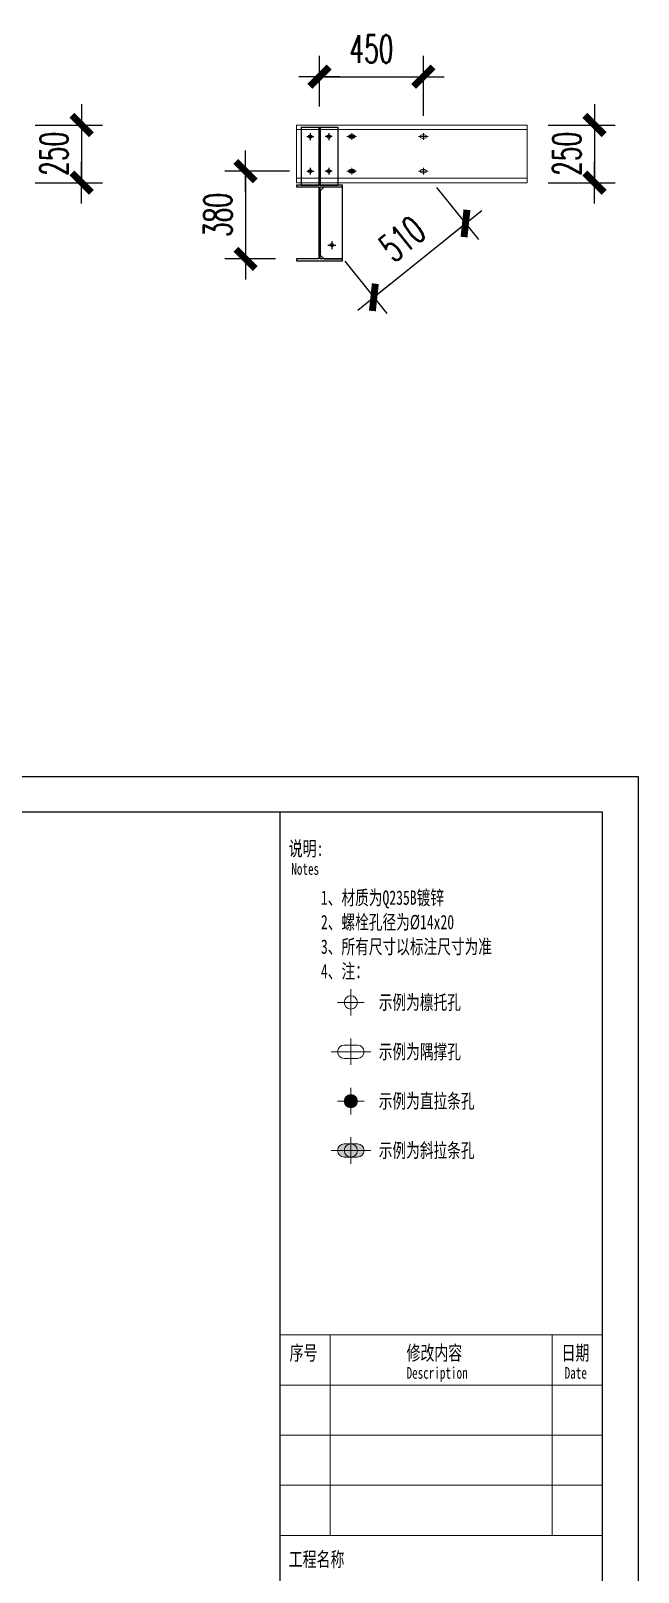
# Model space of a CAD drawing. Header units: inches. Extents: x 129725932 to 129894734, y 55771230 to 55809283.
# Drawn here: x 129830520 to 129833151, y 55784311 to 55790989 of the extents above; entities that cross this region are included whole.
import ezdxf

# ---------------------------------------------------------------- set-up
doc = ezdxf.new("R2010")
doc.units = ezdxf.units.IN
doc.header["$MEASUREMENT"] = 0
for name, color, linetype, lineweight in [('Bolt', 252, 'Continuous', 9), ('灰线', 253, 'Continuous', 5), ('白线', 7, 'Continuous', 5), ('绿线', 3, 'Continuous', 9), ('绿色', 3, 'Continuous', 20), ('黄线', 2, 'Continuous', 13)]:
    doc.layers.add(name, color=color, linetype=linetype, lineweight=lineweight)
doc.layers.add('尺寸标注', color=8, linetype='Continuous')
doc.styles.add('DIM_FONT', font='romans.shx', dxfattribs={"width": 0.618, "bigfont": '1hztxt.shx'})
doc.styles.add('STYLE1', font='', dxfattribs={"width": 0.8})
doc.styles.get('STYLE1').set_extended_font_data('SimSun')
doc.dimstyles.new('WGH(1)', dxfattribs={"dimscale": 1.2, "dimtxt": 100, "dimasz": 0.5, "dimexe": 75, "dimexo": 75, "dimgap": 50, "dimtad": 1, "dimdec": 0, "dimzin": 0, "dimdsep": 46, "dimtxsty": 'DIM_FONT', "dimblk1": '_DIMX', "dimblk2": '_DIMX', "dimsah": 1, "dimcen": 0.09, "dimclrd": 3, "dimclre": 3, "dimclrt": 7, "dimadec": 0, "dimazin": 0, "dimtfac": 1, "dimtdec": 0, "dimtix": 1, "dimtmove": 2, "dimatfit": 3, "dimldrblk": '_DIMX', "dimfxl": 0, "dimtolj": 1, "dimtzin": 0, "dimarcsym": 0})

# ---------------------------------------------------------------- blocks, each defined once
blk = doc.blocks.new('TK1')
at = {"layer": '绿线'}
h = blk.add_hatch(color=256, dxfattribs=at)
h.paths.add_polyline_path([(128583684.8, 56118837.3), (128583705.8, 56118837.3, -0.414214), (128583726.8, 56118816.3), (128583684.8, 56118816.3)])
h.paths.add_polyline_path([(128583663.8, 56118837.3), (128583684.8, 56118837.3), (128583684.8, 56118816.3), (128583642.8, 56118816.3, -0.414214)])
h.paths.add_polyline_path([(128583642.8, 56118816.3), (128583684.8, 56118816.3), (128583684.8, 56118795.3), (128583663.8, 56118795.3, -0.414214)])
h.paths.add_polyline_path([(128583684.8, 56118816.3), (128583726.8, 56118816.3, -0.414214), (128583705.8, 56118795.3), (128583684.8, 56118795.3)])
at = {"layer": '绿色'}
h = blk.add_hatch(color=256, dxfattribs=at)
h.dxf.hatch_style = 1
edge = h.paths.add_edge_path()
edge.add_arc((128583684.8, 56118972.9), 21, 0, 360)
at = {"color": 141}
for p, q in [((128575044.5, 56120003), (128584596.3, 56120003)), ((128584596.3, 56120003), (128584596.3, 56113256.5))]:
    blk.add_line(p, q, dxfattribs=at)
for p, q in [((128584482.7, 56119889.4), (128575271.6, 56119889.4)), ((128583460.5, 56113370.1), (128583460.5, 56119889.4)), ((128584482.7, 56113370.1), (128584482.7, 56119889.4))]:
    blk.add_line(p, q)
at = {"layer": 'Bolt'}
for p, q in [((128583684.8, 56119328), (128583684.8, 56119244)), ((128583642.8, 56119286), (128583726.8, 56119286)), ((128583684.8, 56119171.5), (128583684.8, 56119087.5)), ((128583684.8, 56119171.5), (128583684.8, 56119087.5)), ((128583747.8, 56119129.5), (128583621.8, 56119129.5)), ((128583726.8, 56119129.5), (128583642.8, 56119129.5)), ((128583705.8, 56119150.5), (128583663.8, 56119150.5)), ((128583705.8, 56119108.5), (128583663.8, 56119108.5)), ((128583642.8, 56118972.9), (128583726.8, 56118972.9)), ((128583684.8, 56119014.9), (128583684.8, 56118930.9)), ((128583705.8, 56118837.3), (128583663.8, 56118837.3)), ((128583684.8, 56118858.3), (128583684.8, 56118774.3)), ((128583684.8, 56118858.3), (128583684.8, 56118774.3)), ((128583747.8, 56118816.3), (128583621.8, 56118816.3)), ((128583726.8, 56118816.3), (128583642.8, 56118816.3)), ((128583705.8, 56118795.3), (128583663.8, 56118795.3))]:
    blk.add_line(p, q, dxfattribs=at)
for centre in [(128583684.8, 56119286), (128583684.8, 56118972.9), (128583684.8, 56118816.3)]:
    blk.add_circle(centre, 21, dxfattribs=at)
for centre, start, end in [((128583663.8, 56119129.5), 90, 270), ((128583705.8, 56119129.5), 270, 90), ((128583663.8, 56118816.3), 90, 270), ((128583705.8, 56118816.3), 270, 90)]:
    blk.add_arc(centre, 21, start, end, dxfattribs=at)
at = {"layer": '白线'}
for p, q in [((128575271.6, 56119889.4), (128584482.7, 56119889.4)), ((128583460.5, 56119889.4), (128583460.5, 56113370.1)), ((128584482.7, 56119889.4), (128584482.7, 56113370.1)), ((128583460.5, 56118231.2), (128584482.7, 56118231.2)), ((128583619.5, 56118231.2), (128583619.5, 56117595.1)), ((128584323.7, 56118231.2), (128584323.7, 56117595.1)), ((128583460.5, 56118072.1), (128584482.7, 56118072.1)), ((128583460.5, 56117913.1), (128584482.7, 56117913.1)), ((128583460.5, 56117754.1), (128584482.7, 56117754.1)), ((128583460.5, 56117595.1), (128584482.7, 56117595.1))]:
    blk.add_line(p, q, dxfattribs=at)
at = {"style": 'STYLE1', "width": 0.7}
for s, height, oblique, p in [('说明:', 46.25, 0, (128583487.7, 56119750.9)), ('Notes', 37, 360, (128583495.9, 56119690.8)), ('序号', 46.25, 0, (128583490.5, 56118151)), ('修改内容', 46.25, 0, (128583861.5, 56118151)), ('日期', 46.25, 0, (128584353.3, 56118151)), ('Description', 37.002, 0, (128583861.5, 56118092.2)), ('Date', 37, 0, (128584363.1, 56118092.2)), ('工程名称', 46.25, 360, (128583487.7, 56117496.2))]:
    blk.add_text(s, height=height, rotation=359.9972, dxfattribs=dict(at, oblique=oblique)).set_placement(p)
for tag, p, oblique in [('请输入工程名称：', (128583759.9, 56117293.6), 0), ('请输入项目名称：', (128583811, 56116886.4), 0), ('请合作设计单位名称：', (128583759.9, 56115438.4), 360), ('请输入图名（一）：', (128583810.3, 56114085.1), 0), ('请输入设计号：', (128583659.6, 56113744), 0), ('详图设计', (128584257.5, 56113735.1), 0), ('钢结构', (128584274.7, 56113576.1), 0), ('请输入相应日期：', (128583650.4, 56113415.7), 0), ('请输入相应图号：', (128584173.4, 56113436.3), 0)]:
    blk.add_attdef(tag, p, '', height=46.3, rotation=359.9972, dxfattribs=dict(at, oblique=oblique))
at = {"layer": '白线', "style": 'STYLE1', "width": 0.7}
for s, height, p in [('1、材质为Q235B镀锌', 45.474, (128583589.8, 56119595.6)), ('2、螺栓孔径为%%C14x20', 45.474, (128583589.8, 56119518.1)), ('3、所有尺寸以标注尺寸为准', 45.474, (128583589.8, 56119440.3)), ('4、注：', 45.47, (128583589.8, 56119362.5)), ('示例为檩托孔', 45.47, (128583773.5, 56119263.7)), ('示例为隅撑孔', 45.47, (128583773.5, 56119107.1)), ('示例为直拉条孔', 45.47, (128583773.5, 56118950.5)), ('示例为斜拉条孔', 45.47, (128583773.5, 56118794))]:
    blk.add_text(s, height=height, rotation=359.9972, dxfattribs=at).set_placement(p)
blk = doc.blocks.new('_DIMX')
blk.add_line((-150, 0), (150, 0))
at = {"const_width": 50}
blk.add_lwpolyline([(-70, -70), (70, 70)], dxfattribs=at)
blk = doc.blocks.new('*D1174')
at = {"layer": 'Defpoints', "color": 0}
for p in [(129830448.4, 55790581.2), (129830448.4, 55790331.2), (129830739.9, 55790331.2)]:
    blk.add_point(p, dxfattribs=at)
at = {"layer": '尺寸标注', "color": 3, "lineweight": -2}
for p, q in [((129830538.4, 55790581.2), (129830829.9, 55790581.2)), ((129830739.9, 55790581.8), (129830739.9, 55790582.4)), ((129830739.9, 55790581.2), (129830739.9, 55790331.2)), ((129830538.4, 55790331.2), (129830829.9, 55790331.2)), ((129830739.9, 55790330.6), (129830739.9, 55790330))]:
    blk.add_line(p, q, dxfattribs=at)
at = {"layer": '尺寸标注', "color": 3, "lineweight": -2, "xscale": 0.5999999999999995, "yscale": 0.5999999999999995, "zscale": 0.5999999999999995}
for p, rotation in [((129830739.9, 55790581.2), 270), ((129830739.9, 55790331.2), 90)]:
    blk.add_blockref('_DIMX', p, dxfattribs=dict(at, rotation=rotation))
at = {"layer": '尺寸标注', "color": 7, "insert": (129830619.9, 55790456.2), "char_height": 120, "attachment_point": 5, "rotation": 90, "style": 'DIM_FONT'}
blk.add_mtext('\\A1;250', dxfattribs=at)
blk = doc.blocks.new('*D1175')
at = {"layer": 'Defpoints', "color": 0}
for p in [(129832220.4, 55790381.2), (129832402.9, 55790154.7), (129831823.4, 55790061.2)]:
    blk.add_point(p, dxfattribs=at)
at = {"layer": '尺寸标注', "color": 3, "lineweight": -2}
for p, q in [((129832276.9, 55790311.1), (129832459.4, 55790084.6)), ((129832006.4, 55789835.1), (129832402.5, 55790154.3)), ((129831879.9, 55789991.1), (129832062.4, 55789764.6))]:
    blk.add_line(p, q, dxfattribs=at)
at = {"layer": '尺寸标注', "color": 3, "lineweight": -2, "xscale": 0.5999999999999995, "yscale": 0.5999999999999995, "zscale": 0.5999999999999995}
for p, rotation in [((129832402.9, 55790154.7), 38.87038902305135), ((129832005.9, 55789834.7), 218.8703890230514)]:
    blk.add_blockref('_DIMX', p, dxfattribs=dict(at, rotation=rotation))
at = {"layer": '尺寸标注', "color": 7, "insert": (129832129.1, 55790088.1), "char_height": 120, "attachment_point": 5, "rotation": 38.87039, "style": 'DIM_FONT'}
blk.add_mtext('\\A1;510', dxfattribs=at)
blk = doc.blocks.new('*D1176')
at = {"layer": 'Defpoints', "color": 0}
for p in [(129831730.4, 55790381.2), (129831449.9, 55790001.2), (129831670.4, 55790001.2)]:
    blk.add_point(p, dxfattribs=at)
at = {"layer": '尺寸标注', "color": 3, "lineweight": -2}
for p, q in [((129831640.4, 55790381.2), (129831359.9, 55790381.2)), ((129831449.9, 55790380.6), (129831449.9, 55790001.8)), ((129831580.4, 55790001.2), (129831359.9, 55790001.2))]:
    blk.add_line(p, q, dxfattribs=at)
at = {"layer": '尺寸标注', "color": 3, "lineweight": -2, "xscale": 0.5999999999999995, "yscale": 0.5999999999999995, "zscale": 0.5999999999999995}
for p, rotation in [((129831449.9, 55790381.2), 90), ((129831449.9, 55790001.2), 270)]:
    blk.add_blockref('_DIMX', p, dxfattribs=dict(at, rotation=rotation))
at = {"layer": '尺寸标注', "color": 7, "insert": (129831329.9, 55790191.2), "char_height": 120, "attachment_point": 5, "rotation": 90, "style": 'DIM_FONT'}
blk.add_mtext('\\A1;380', dxfattribs=at)
blk = doc.blocks.new('*D1177')
at = {"layer": 'Defpoints', "color": 0}
for p in [(129832220.4, 55790790.5), (129831770.4, 55790571.2), (129832220.4, 55790531.2)]:
    blk.add_point(p, dxfattribs=at)
at = {"layer": '尺寸标注', "color": 3, "lineweight": -2}
for p, q in [((129831770.4, 55790661.2), (129831770.4, 55790880.5)), ((129832220.4, 55790621.2), (129832220.4, 55790880.5)), ((129831771, 55790790.5), (129832219.8, 55790790.5))]:
    blk.add_line(p, q, dxfattribs=at)
at = {"layer": '尺寸标注', "color": 3, "lineweight": -2, "xscale": 0.5999999999999995, "yscale": 0.5999999999999995, "zscale": 0.5999999999999995, "rotation": 180}
blk.add_blockref('_DIMX', (129831770.4, 55790790.5), dxfattribs=at)
at = {"layer": '尺寸标注', "color": 3, "lineweight": -2, "xscale": 0.5999999999999995, "yscale": 0.5999999999999995, "zscale": 0.5999999999999995}
blk.add_blockref('_DIMX', (129832220.4, 55790790.5), dxfattribs=at)
at = {"layer": '尺寸标注', "color": 7, "insert": (129831995.4, 55790910.5), "char_height": 120, "attachment_point": 5, "style": 'DIM_FONT'}
blk.add_mtext('\\A1;450', dxfattribs=at)
blk = doc.blocks.new('*D1178')
at = {"layer": 'Defpoints', "color": 0}
for p in [(129832670.4, 55790581.2), (129832670.4, 55790331.2), (129832961.9, 55790331.2)]:
    blk.add_point(p, dxfattribs=at)
at = {"layer": '尺寸标注', "color": 3, "lineweight": -2}
for p, q in [((129832760.4, 55790581.2), (129833051.9, 55790581.2)), ((129832961.9, 55790581.8), (129832961.9, 55790582.4)), ((129832961.9, 55790581.2), (129832961.9, 55790331.2)), ((129832760.4, 55790331.2), (129833051.9, 55790331.2)), ((129832961.9, 55790330.6), (129832961.9, 55790330))]:
    blk.add_line(p, q, dxfattribs=at)
at = {"layer": '尺寸标注', "color": 3, "lineweight": -2, "xscale": 0.5999999999999995, "yscale": 0.5999999999999995, "zscale": 0.5999999999999995}
for p, rotation in [((129832961.9, 55790581.2), 270), ((129832961.9, 55790331.2), 90)]:
    blk.add_blockref('_DIMX', p, dxfattribs=dict(at, rotation=rotation))
at = {"layer": '尺寸标注', "color": 7, "insert": (129832841.9, 55790456.2), "char_height": 120, "attachment_point": 5, "rotation": 90, "style": 'DIM_FONT'}
blk.add_mtext('\\A1;250', dxfattribs=at)

msp = doc.modelspace()

# ---------------------------------------------------------------- hatches: boundary and pattern name
at = {"layer": '绿线'}
h = msp.add_hatch(color=256, dxfattribs=at)
h.paths.add_polyline_path([(129831910.4, 55790538.2), (129831903.4, 55790538.2, 0.414214), (129831896.4, 55790531.2), (129831910.4, 55790531.2)])
h.paths.add_polyline_path([(129831917.4, 55790538.2), (129831910.4, 55790538.2), (129831910.4, 55790531.2), (129831924.4, 55790531.2, 0.414214)])
h.paths.add_polyline_path([(129831924.4, 55790531.2), (129831910.4, 55790531.2), (129831910.4, 55790524.2), (129831917.4, 55790524.2, 0.414214)])
h.paths.add_polyline_path([(129831910.4, 55790531.2), (129831896.4, 55790531.2, 0.414214), (129831903.4, 55790524.2), (129831910.4, 55790524.2)])
h = msp.add_hatch(color=256, dxfattribs=at)
h.paths.add_polyline_path([(129831910.4, 55790388.2), (129831903.4, 55790388.2, 0.414214), (129831896.4, 55790381.2), (129831910.4, 55790381.2)])
h.paths.add_polyline_path([(129831917.4, 55790388.2), (129831910.4, 55790388.2), (129831910.4, 55790381.2), (129831924.4, 55790381.2, 0.414214)])
h.paths.add_polyline_path([(129831924.4, 55790381.2), (129831910.4, 55790381.2), (129831910.4, 55790374.2), (129831917.4, 55790374.2, 0.414214)])
h.paths.add_polyline_path([(129831910.4, 55790381.2), (129831896.4, 55790381.2, 0.414214), (129831903.4, 55790374.2), (129831910.4, 55790374.2)])

# ---------------------------------------------------------------- linework, layer by layer
for p, q in [((129831690.4, 55790571.2), (129831850.4, 55790571.2)), ((129831690.4, 55790571.2), (129831690.4, 55790321.2)), ((129831715.3, 55790531.2), (129831745.5, 55790531.2)), ((129831730.4, 55790546.2), (129831730.4, 55790516.1)), ((129831767.4, 55790571.2), (129831767.4, 55790321.2)), ((129831773.4, 55790571.2), (129831773.4, 55790321.2)), ((129831825.5, 55790531.2), (129831795.3, 55790531.2)), ((129831810.4, 55790546.2), (129831810.4, 55790516.1)), ((129831850.4, 55790571.2), (129831850.4, 55790321.2)), ((129831715.3, 55790381.2), (129831745.5, 55790381.2)), ((129831730.4, 55790396.2), (129831730.4, 55790366.1)), ((129831825.5, 55790381.2), (129831795.3, 55790381.2)), ((129831810.4, 55790396.2), (129831810.4, 55790366.1)), ((129831690.4, 55790321.2), (129831850.4, 55790321.2)), ((129831773.4, 55790296.5), (129831790.1, 55790313.2)), ((129831790.1, 55790313.2), (129831870.4, 55790313.2)), ((129831870.4, 55790001.2), (129831870.4, 55790313.2)), ((129831773.4, 55790296.5), (129831773.4, 55790017.8)), ((129831806.2, 55790061.2), (129831840.6, 55790061.2)), ((129831823.4, 55790078.4), (129831823.4, 55790043.9)), ((129831773.4, 55790017.8), (129831790.1, 55790001.2)), ((129831790.1, 55790001.2), (129831870.4, 55790001.2))]:
    msp.add_line(p, q)
at = {"color": 3}
msp.add_lwpolyline([(129831670.4, 55789993.2), (129831870.4, 55789993.2), (129831870.4, 55790001.2), (129831773.4, 55790001.2), (129831773.4, 55790313.2), (129831870.4, 55790313.2), (129831870.4, 55790321.2), (129831670.4, 55790321.2), (129831670.4, 55790313.2), (129831767.4, 55790313.2), (129831767.4, 55790001.2), (129831670.4, 55790001.2)], close=True, dxfattribs=at)
for centre in [(129831730.4, 55790531.2), (129831810.4, 55790531.2), (129831730.4, 55790381.2), (129831810.4, 55790381.2), (129831823.4, 55790061.2)]:
    msp.add_circle(centre, 7)
at = {"layer": 'Bolt'}
for p, q in [((129831744.4, 55790531.2), (129831716.4, 55790531.2)), ((129831730.4, 55790545.2), (129831730.4, 55790517.2)), ((129831824.4, 55790531.2), (129831796.4, 55790531.2)), ((129831810.4, 55790545.2), (129831810.4, 55790517.2)), ((129831889.4, 55790531.2), (129831931.4, 55790531.2)), ((129831896.4, 55790531.2), (129831924.4, 55790531.2)), ((129831903.4, 55790538.2), (129831917.4, 55790538.2)), ((129831903.4, 55790524.2), (129831917.4, 55790524.2)), ((129831910.4, 55790545.2), (129831910.4, 55790517.2)), ((129831910.4, 55790545.2), (129831910.4, 55790517.2)), ((129832199.4, 55790531.2), (129832241.4, 55790531.2)), ((129832213.4, 55790538.2), (129832227.4, 55790538.2)), ((129832213.4, 55790524.2), (129832227.4, 55790524.2)), ((129832220.4, 55790545.2), (129832220.4, 55790517.2)), ((129831744.4, 55790381.2), (129831716.4, 55790381.2)), ((129831730.4, 55790367.2), (129831730.4, 55790395.2)), ((129831824.4, 55790381.2), (129831796.4, 55790381.2)), ((129831810.4, 55790367.2), (129831810.4, 55790395.2)), ((129831889.4, 55790381.2), (129831931.4, 55790381.2)), ((129831896.4, 55790381.2), (129831924.4, 55790381.2)), ((129831903.4, 55790388.2), (129831917.4, 55790388.2)), ((129831910.4, 55790395.2), (129831910.4, 55790367.2)), ((129831910.4, 55790395.2), (129831910.4, 55790367.2)), ((129832199.4, 55790381.2), (129832241.4, 55790381.2)), ((129832213.4, 55790388.2), (129832227.4, 55790388.2)), ((129832220.4, 55790395.2), (129832220.4, 55790367.2)), ((129831903.4, 55790374.2), (129831917.4, 55790374.2)), ((129832213.4, 55790374.2), (129832227.4, 55790374.2))]:
    msp.add_line(p, q, dxfattribs=at)
for centre in [(129831730.4, 55790531.2), (129831810.4, 55790531.2), (129831910.4, 55790531.2), (129831730.4, 55790381.2), (129831810.4, 55790381.2), (129831910.4, 55790381.2)]:
    msp.add_circle(centre, 7, dxfattribs=at)
for centre, start, end in [((129831903.4, 55790531.2), 90, 270), ((129831917.4, 55790531.2), 270, 90), ((129832213.4, 55790531.2), 90, 270), ((129832227.4, 55790531.2), 270, 90), ((129831903.4, 55790381.2), 90, 270), ((129831917.4, 55790381.2), 270, 90), ((129832213.4, 55790381.2), 90, 270), ((129832227.4, 55790381.2), 270, 90)]:
    msp.add_arc(centre, 7, start, end, dxfattribs=at)
at = {"layer": '灰线'}
for p, q in [((129832670.4, 55790561.2), (129831670.4, 55790561.2)), ((129832670.4, 55790351.2), (129831670.4, 55790351.2))]:
    msp.add_line(p, q, dxfattribs=at)
at = {"layer": '黄线'}
for p, q in [((129832670.4, 55790581.2), (129831670.4, 55790581.2)), ((129831670.4, 55790581.2), (129831670.4, 55790331.2)), ((129832670.4, 55790581.2), (129832670.4, 55790331.2)), ((129832670.4, 55790331.2), (129831670.4, 55790331.2))]:
    msp.add_line(p, q, dxfattribs=at)

# ---------------------------------------------------------------- block references
at = {"xscale": 1.365712125319988, "yscale": 1.365712125319988, "zscale": 1.365712125319988}
msp.add_blockref('TK1', (-45776391.2, -20856009.6), dxfattribs=at)

# ---------------------------------------------------------------- dimensions: what is measured, and where the dimension line sits
at = {"layer": '尺寸标注'}
dim = msp.add_linear_dim(base=(129832220.4, 55790790.5), p1=(129831770.4, 55790571.2), p2=(129832220.4, 55790531.2), dimstyle='WGH(1)', override={"dimfxl": 250}, dxfattribs=at)
dim.commit()
dim.dimension.update_dxf_attribs({"geometry": '*D1177', "text_midpoint": (129831995.4, 55790910.5)})
for base, p1, p2, picture, middle in [((129830739.9, 55790331.2), (129830448.4, 55790581.2), (129830448.4, 55790331.2), '*D1174', (129830619.9, 55790456.2)), ((129832961.9, 55790331.2), (129832670.4, 55790581.2), (129832670.4, 55790331.2), '*D1178', (129832841.9, 55790456.2)), ((129831449.9, 55790001.2), (129831730.4, 55790381.2), (129831670.4, 55790001.2), '*D1176', (129831329.9, 55790191.2))]:
    dim = msp.add_linear_dim(base=base, p1=p1, p2=p2, angle=90, dimstyle='WGH(1)', override={"dimfxl": 250}, dxfattribs=at)
    dim.commit()
    dim.dimension.update_dxf_attribs({"geometry": picture, "text_midpoint": middle})
dim = msp.add_aligned_dim(p1=(129831823.4, 55790061.2), p2=(129832220.4, 55790381.2), distance=-290.8, dimstyle='WGH(1)', override={"dimfxl": 250}, dxfattribs=at)
dim.commit()
dim.dimension.update_dxf_attribs({"geometry": '*D1175', "text_midpoint": (129832129.1, 55790088.1)})

doc.saveas('drawing.dxf')
